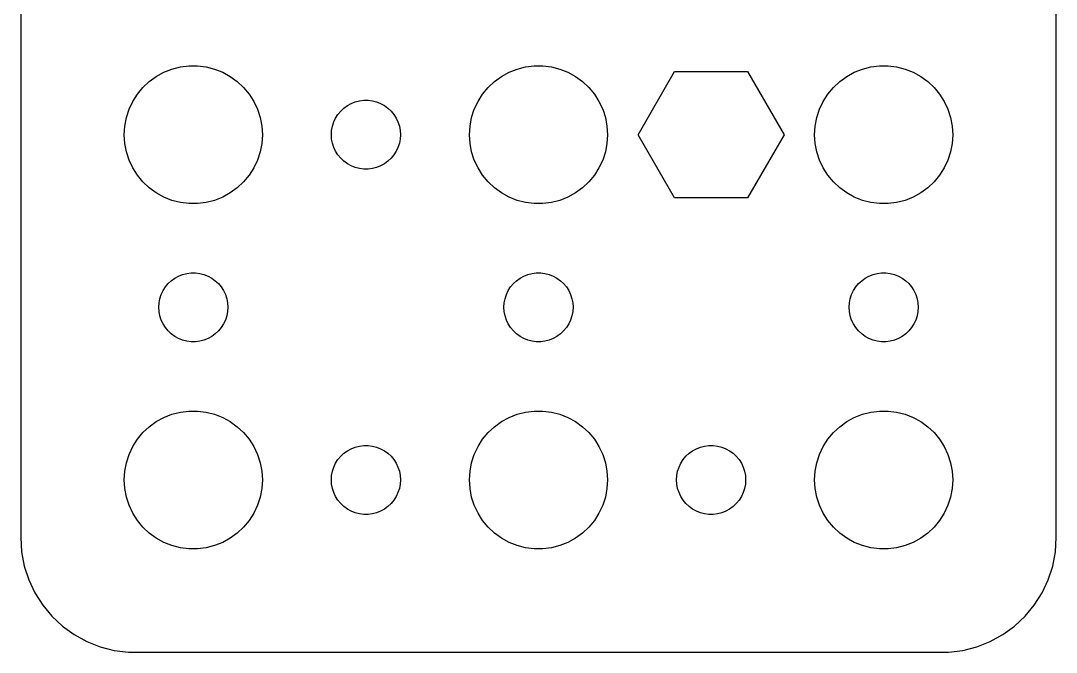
# Model space of a CAD drawing. Header units: metres. Extents: x -22 to 82, y 131 to 289.
# Drawn here: x -22.5 to 22.5, y 214.51 to 241.95 of the extents above; entities that cross this region are included whole.
import ezdxf

# ---------------------------------------------------------------- set-up
doc = ezdxf.new("R2010")
doc.units = ezdxf.units.M

msp = doc.modelspace()

# ---------------------------------------------------------------- linework, layer by layer
for p, q in [((-22.5, 284.5), (-22.5, 219.5)), ((22.5, 219.5), (22.5, 284.5)), ((-16.2773, 239.714), (-15.927, 239.853)), ((-15.927, 239.853), (-15.5621, 239.947)), ((-15.5621, 239.947), (-15.1884, 239.994)), ((-15.1884, 239.994), (-14.8116, 239.994)), ((-14.8116, 239.994), (-14.4379, 239.947)), ((-14.4379, 239.947), (-14.0729, 239.853)), ((-14.0729, 239.853), (-13.7227, 239.714)), ((-1.27733, 239.714), (-0.927048, 239.853)), ((-0.927048, 239.853), (-0.562134, 239.947)), ((-0.562134, 239.947), (-0.18837, 239.994)), ((-0.18837, 239.994), (0.18837, 239.994)), ((0.18837, 239.994), (0.562134, 239.947)), ((0.562134, 239.947), (0.927048, 239.853)), ((0.927048, 239.853), (1.27733, 239.714)), ((13.7227, 239.714), (14.0729, 239.853)), ((14.0729, 239.853), (14.4379, 239.947)), ((14.4379, 239.947), (14.8116, 239.994)), ((14.8116, 239.994), (15.1884, 239.994)), ((15.1884, 239.994), (15.5621, 239.947)), ((15.5621, 239.947), (15.927, 239.853)), ((15.927, 239.853), (16.2773, 239.714)), ((-16.9123, 239.312), (-16.6075, 239.533)), ((-16.6075, 239.533), (-16.2773, 239.714)), ((-13.7227, 239.714), (-13.3925, 239.533)), ((-13.3925, 239.533), (-13.0877, 239.312)), ((-1.91226, 239.312), (-1.60747, 239.533)), ((-1.60747, 239.533), (-1.27733, 239.714)), ((1.27733, 239.714), (1.60747, 239.533)), ((1.60747, 239.533), (1.91226, 239.312)), ((4.32651, 237), (5.91325, 239.748)), ((5.91325, 239.748), (9.08675, 239.748)), ((9.08675, 239.748), (10.6735, 237)), ((13.0877, 239.312), (13.3925, 239.533)), ((13.3925, 239.533), (13.7227, 239.714)), ((16.2773, 239.714), (16.6075, 239.533)), ((16.6075, 239.533), (16.9123, 239.312)), ((-17.427, 238.763), (-17.1869, 239.054)), ((-17.1869, 239.054), (-16.9123, 239.312)), ((-13.0877, 239.312), (-12.8131, 239.054)), ((-12.8131, 239.054), (-12.5729, 238.763)), ((-2.42705, 238.763), (-2.1869, 239.054)), ((-2.1869, 239.054), (-1.91226, 239.312)), ((1.91226, 239.312), (2.1869, 239.054)), ((2.1869, 239.054), (2.42705, 238.763)), ((12.5729, 238.763), (12.8131, 239.054)), ((12.8131, 239.054), (13.0877, 239.312)), ((16.9123, 239.312), (17.1869, 239.054)), ((17.1869, 239.054), (17.427, 238.763)), ((-17.6289, 238.445), (-17.427, 238.763)), ((-12.5729, 238.763), (-12.3711, 238.445)), ((-2.62891, 238.445), (-2.42705, 238.763)), ((2.42705, 238.763), (2.62891, 238.445)), ((12.3711, 238.445), (12.5729, 238.763)), ((17.427, 238.763), (17.6289, 238.445)), ((-17.9057, 237.746), (-17.7893, 238.104)), ((-17.7893, 238.104), (-17.6289, 238.445)), ((-12.3711, 238.445), (-12.2107, 238.104)), ((-12.2107, 238.104), (-12.0942, 237.746)), ((-8.59344, 238.027), (-8.45613, 238.156)), ((-8.45613, 238.156), (-8.30373, 238.266)), ((-8.30373, 238.266), (-8.13866, 238.357)), ((-8.13866, 238.357), (-7.96352, 238.427)), ((-7.96352, 238.427), (-7.78107, 238.473)), ((-7.78107, 238.473), (-7.59418, 238.497)), ((-7.59418, 238.497), (-7.40581, 238.497)), ((-7.40581, 238.497), (-7.21892, 238.473)), ((-7.21892, 238.473), (-7.03647, 238.427)), ((-7.03647, 238.427), (-6.86133, 238.357)), ((-6.86133, 238.357), (-6.69626, 238.266)), ((-6.69626, 238.266), (-6.54385, 238.156)), ((-6.54385, 238.156), (-6.40654, 238.027)), ((-2.90575, 237.746), (-2.78932, 238.104)), ((-2.78932, 238.104), (-2.62891, 238.445)), ((2.62891, 238.445), (2.78932, 238.104)), ((2.78932, 238.104), (2.90575, 237.746)), ((12.0942, 237.746), (12.2107, 238.104)), ((12.2107, 238.104), (12.3711, 238.445)), ((17.6289, 238.445), (17.7893, 238.104)), ((17.7893, 238.104), (17.9057, 237.746)), ((-17.9763, 237.376), (-17.9057, 237.746)), ((-12.0942, 237.746), (-12.0237, 237.376)), ((-8.89465, 237.552), (-8.81445, 237.723)), ((-8.81445, 237.723), (-8.71352, 237.882)), ((-8.71352, 237.882), (-8.59344, 238.027)), ((-6.40654, 238.027), (-6.28647, 237.882)), ((-6.28647, 237.882), (-6.18553, 237.723)), ((-6.18553, 237.723), (-6.10533, 237.552)), ((-2.97633, 237.376), (-2.90575, 237.746)), ((2.90575, 237.746), (2.97633, 237.376)), ((12.0237, 237.376), (12.0942, 237.746)), ((17.9057, 237.746), (17.9763, 237.376)), ((-18, 237), (-17.9763, 237.376)), ((-12.0237, 237.376), (-12, 237)), ((-9, 237), (-8.98816, 237.188)), ((-8.98816, 237.188), (-8.95287, 237.373)), ((-8.95287, 237.373), (-8.89465, 237.552)), ((-6.10533, 237.552), (-6.04712, 237.373)), ((-6.04712, 237.373), (-6.01183, 237.188)), ((-6.01183, 237.188), (-6, 237)), ((-3, 237), (-2.97633, 237.376)), ((2.97633, 237.376), (3, 237)), ((12, 237), (12.0237, 237.376)), ((17.9763, 237.376), (18, 237)), ((-17.9763, 236.624), (-18, 237)), ((-12, 237), (-12.0237, 236.624)), ((-8.98816, 236.812), (-9, 237)), ((-8.95287, 236.627), (-8.98816, 236.812)), ((-6.01183, 236.812), (-6.04712, 236.627)), ((-6, 237), (-6.01183, 236.812)), ((-2.97633, 236.624), (-3, 237)), ((3, 237), (2.97633, 236.624)), ((5.91325, 234.252), (4.32651, 237)), ((10.6735, 237), (9.08675, 234.252)), ((12.0237, 236.624), (12, 237)), ((18, 237), (17.9763, 236.624)), ((-17.9057, 236.254), (-17.9763, 236.624)), ((-17.7893, 235.896), (-17.9057, 236.254)), ((-12.0942, 236.254), (-12.2107, 235.896)), ((-12.0237, 236.624), (-12.0942, 236.254)), ((-8.89465, 236.448), (-8.95287, 236.627)), ((-8.81445, 236.277), (-8.89465, 236.448)), ((-8.71352, 236.118), (-8.81445, 236.277)), ((-6.18553, 236.277), (-6.28647, 236.118)), ((-6.10533, 236.448), (-6.18553, 236.277)), ((-6.04712, 236.627), (-6.10533, 236.448)), ((-2.90575, 236.254), (-2.97633, 236.624)), ((-2.78932, 235.896), (-2.90575, 236.254)), ((2.90575, 236.254), (2.78932, 235.896)), ((2.97633, 236.624), (2.90575, 236.254)), ((12.0942, 236.254), (12.0237, 236.624)), ((12.2107, 235.896), (12.0942, 236.254)), ((17.9057, 236.254), (17.7893, 235.896)), ((17.9763, 236.624), (17.9057, 236.254)), ((-17.6289, 235.555), (-17.7893, 235.896)), ((-12.2107, 235.896), (-12.3711, 235.555)), ((-8.59344, 235.973), (-8.71352, 236.118)), ((-8.45613, 235.844), (-8.59344, 235.973)), ((-8.30373, 235.734), (-8.45613, 235.844)), ((-6.54385, 235.844), (-6.69626, 235.734)), ((-6.40654, 235.973), (-6.54385, 235.844)), ((-6.28647, 236.118), (-6.40654, 235.973)), ((-2.62891, 235.555), (-2.78932, 235.896)), ((2.78932, 235.896), (2.62891, 235.555)), ((12.3711, 235.555), (12.2107, 235.896)), ((17.7893, 235.896), (17.6289, 235.555)), ((-17.427, 235.237), (-17.6289, 235.555)), ((-12.3711, 235.555), (-12.5729, 235.237)), ((-8.13866, 235.643), (-8.30373, 235.734)), ((-7.96352, 235.573), (-8.13866, 235.643)), ((-7.78107, 235.527), (-7.96352, 235.573)), ((-7.59418, 235.503), (-7.78107, 235.527)), ((-7.40581, 235.503), (-7.59418, 235.503)), ((-7.21892, 235.527), (-7.40581, 235.503)), ((-7.03647, 235.573), (-7.21892, 235.527)), ((-6.86133, 235.643), (-7.03647, 235.573)), ((-6.69626, 235.734), (-6.86133, 235.643)), ((-2.42705, 235.237), (-2.62891, 235.555)), ((2.62891, 235.555), (2.42705, 235.237)), ((12.5729, 235.237), (12.3711, 235.555)), ((17.6289, 235.555), (17.427, 235.237)), ((-17.1869, 234.946), (-17.427, 235.237)), ((-16.9123, 234.688), (-17.1869, 234.946)), ((-12.8131, 234.946), (-13.0877, 234.688)), ((-12.5729, 235.237), (-12.8131, 234.946)), ((-2.1869, 234.946), (-2.42705, 235.237)), ((-1.91226, 234.688), (-2.1869, 234.946)), ((2.1869, 234.946), (1.91226, 234.688)), ((2.42705, 235.237), (2.1869, 234.946)), ((12.8131, 234.946), (12.5729, 235.237)), ((13.0877, 234.688), (12.8131, 234.946)), ((17.1869, 234.946), (16.9123, 234.688)), ((17.427, 235.237), (17.1869, 234.946)), ((-16.6075, 234.467), (-16.9123, 234.688)), ((-16.2773, 234.286), (-16.6075, 234.467)), ((-13.3925, 234.467), (-13.7227, 234.286)), ((-13.0877, 234.688), (-13.3925, 234.467)), ((-1.60747, 234.467), (-1.91226, 234.688)), ((-1.27733, 234.286), (-1.60747, 234.467)), ((1.60747, 234.467), (1.27733, 234.286)), ((1.91226, 234.688), (1.60747, 234.467)), ((13.3925, 234.467), (13.0877, 234.688)), ((13.7227, 234.286), (13.3925, 234.467)), ((16.6075, 234.467), (16.2773, 234.286)), ((16.9123, 234.688), (16.6075, 234.467)), ((-15.927, 234.147), (-16.2773, 234.286)), ((-15.5621, 234.053), (-15.927, 234.147)), ((-15.1884, 234.006), (-15.5621, 234.053)), ((-14.8116, 234.006), (-15.1884, 234.006)), ((-14.4379, 234.053), (-14.8116, 234.006)), ((-14.0729, 234.147), (-14.4379, 234.053)), ((-13.7227, 234.286), (-14.0729, 234.147)), ((-0.927048, 234.147), (-1.27733, 234.286)), ((-0.562134, 234.053), (-0.927048, 234.147)), ((-0.18837, 234.006), (-0.562134, 234.053)), ((0.18837, 234.006), (-0.18837, 234.006)), ((0.562134, 234.053), (0.18837, 234.006)), ((0.927048, 234.147), (0.562134, 234.053)), ((1.27733, 234.286), (0.927048, 234.147)), ((9.08675, 234.252), (5.91325, 234.252)), ((14.0729, 234.147), (13.7227, 234.286)), ((14.4379, 234.053), (14.0729, 234.147)), ((14.8116, 234.006), (14.4379, 234.053)), ((15.1884, 234.006), (14.8116, 234.006)), ((15.5621, 234.053), (15.1884, 234.006)), ((15.927, 234.147), (15.5621, 234.053)), ((16.2773, 234.286), (15.927, 234.147)), ((-15.8037, 230.766), (-15.6387, 230.857)), ((-15.6387, 230.857), (-15.4635, 230.927)), ((-15.4635, 230.927), (-15.2811, 230.973)), ((-15.2811, 230.973), (-15.0942, 230.997)), ((-15.0942, 230.997), (-14.9058, 230.997)), ((-14.9058, 230.997), (-14.7189, 230.973)), ((-14.7189, 230.973), (-14.5365, 230.927)), ((-14.5365, 230.927), (-14.3613, 230.857)), ((-14.3613, 230.857), (-14.1963, 230.766)), ((-0.803726, 230.766), (-0.638657, 230.857)), ((-0.638657, 230.857), (-0.463516, 230.927)), ((-0.463516, 230.927), (-0.281067, 230.973)), ((-0.281067, 230.973), (-0.094177, 230.997)), ((-0.094177, 230.997), (0.094177, 230.997)), ((0.094177, 230.997), (0.281067, 230.973)), ((0.281067, 230.973), (0.463516, 230.927)), ((0.463516, 230.927), (0.638657, 230.857)), ((0.638657, 230.857), (0.803726, 230.766)), ((14.1963, 230.766), (14.3613, 230.857)), ((14.3613, 230.857), (14.5365, 230.927)), ((14.5365, 230.927), (14.7189, 230.973)), ((14.7189, 230.973), (14.9058, 230.997)), ((14.9058, 230.997), (15.0942, 230.997)), ((15.0942, 230.997), (15.2811, 230.973)), ((15.2811, 230.973), (15.4635, 230.927)), ((15.4635, 230.927), (15.6387, 230.857)), ((15.6387, 230.857), (15.8037, 230.766)), ((-16.2135, 230.382), (-16.0934, 230.527)), ((-16.0934, 230.527), (-15.9561, 230.656)), ((-15.9561, 230.656), (-15.8037, 230.766)), ((-14.1963, 230.766), (-14.0439, 230.656)), ((-14.0439, 230.656), (-13.9065, 230.527)), ((-13.9065, 230.527), (-13.7865, 230.382)), ((-1.21352, 230.382), (-1.09344, 230.527)), ((-1.09344, 230.527), (-0.956131, 230.656)), ((-0.956131, 230.656), (-0.803726, 230.766)), ((0.803726, 230.766), (0.956131, 230.656)), ((0.956131, 230.656), (1.09344, 230.527)), ((1.09344, 230.527), (1.21352, 230.382)), ((13.7865, 230.382), (13.9065, 230.527)), ((13.9065, 230.527), (14.0439, 230.656)), ((14.0439, 230.656), (14.1963, 230.766)), ((15.8037, 230.766), (15.9561, 230.656)), ((15.9561, 230.656), (16.0934, 230.527)), ((16.0934, 230.527), (16.2135, 230.382)), ((-16.4529, 229.873), (-16.3947, 230.052)), ((-16.3947, 230.052), (-16.3145, 230.223)), ((-16.3145, 230.223), (-16.2135, 230.382)), ((-13.7865, 230.382), (-13.6855, 230.223)), ((-13.6855, 230.223), (-13.6053, 230.052)), ((-13.6053, 230.052), (-13.5471, 229.873)), ((-1.45287, 229.873), (-1.39465, 230.052)), ((-1.39465, 230.052), (-1.31445, 230.223)), ((-1.31445, 230.223), (-1.21352, 230.382)), ((1.21352, 230.382), (1.31445, 230.223)), ((1.31445, 230.223), (1.39465, 230.052)), ((1.39465, 230.052), (1.45287, 229.873)), ((13.5471, 229.873), (13.6053, 230.052)), ((13.6053, 230.052), (13.6855, 230.223)), ((13.6855, 230.223), (13.7865, 230.382)), ((16.2135, 230.382), (16.3145, 230.223)), ((16.3145, 230.223), (16.3947, 230.052)), ((16.3947, 230.052), (16.4529, 229.873)), ((-16.5, 229.5), (-16.4882, 229.688)), ((-16.4882, 229.312), (-16.5, 229.5)), ((-16.4882, 229.688), (-16.4529, 229.873)), ((-13.5471, 229.873), (-13.5118, 229.688)), ((-13.5118, 229.688), (-13.5, 229.5)), ((-13.5, 229.5), (-13.5118, 229.312)), ((-1.5, 229.5), (-1.48816, 229.688)), ((-1.48816, 229.312), (-1.5, 229.5)), ((-1.48816, 229.688), (-1.45287, 229.873)), ((1.45287, 229.873), (1.48816, 229.688)), ((1.48816, 229.688), (1.5, 229.5)), ((1.5, 229.5), (1.48816, 229.312)), ((13.5, 229.5), (13.5118, 229.688)), ((13.5118, 229.312), (13.5, 229.5)), ((13.5118, 229.688), (13.5471, 229.873)), ((16.4529, 229.873), (16.4882, 229.688)), ((16.4882, 229.688), (16.5, 229.5)), ((16.5, 229.5), (16.4882, 229.312)), ((-16.4529, 229.127), (-16.4882, 229.312)), ((-16.3947, 228.948), (-16.4529, 229.127)), ((-13.5471, 229.127), (-13.6053, 228.948)), ((-13.5118, 229.312), (-13.5471, 229.127)), ((-1.45287, 229.127), (-1.48816, 229.312)), ((-1.39465, 228.948), (-1.45287, 229.127)), ((1.45287, 229.127), (1.39465, 228.948)), ((1.48816, 229.312), (1.45287, 229.127)), ((13.5471, 229.127), (13.5118, 229.312)), ((13.6053, 228.948), (13.5471, 229.127)), ((16.4529, 229.127), (16.3947, 228.948)), ((16.4882, 229.312), (16.4529, 229.127)), ((-16.3145, 228.777), (-16.3947, 228.948)), ((-16.2135, 228.618), (-16.3145, 228.777)), ((-16.0934, 228.473), (-16.2135, 228.618)), ((-13.7865, 228.618), (-13.9065, 228.473)), ((-13.6855, 228.777), (-13.7865, 228.618)), ((-13.6053, 228.948), (-13.6855, 228.777)), ((-1.31445, 228.777), (-1.39465, 228.948)), ((-1.21352, 228.618), (-1.31445, 228.777)), ((-1.09344, 228.473), (-1.21352, 228.618)), ((1.21352, 228.618), (1.09344, 228.473)), ((1.31445, 228.777), (1.21352, 228.618)), ((1.39465, 228.948), (1.31445, 228.777)), ((13.6855, 228.777), (13.6053, 228.948)), ((13.7865, 228.618), (13.6855, 228.777)), ((13.9065, 228.473), (13.7865, 228.618)), ((16.2135, 228.618), (16.0934, 228.473)), ((16.3145, 228.777), (16.2135, 228.618)), ((16.3947, 228.948), (16.3145, 228.777)), ((-15.9561, 228.344), (-16.0934, 228.473)), ((-15.8037, 228.234), (-15.9561, 228.344)), ((-15.6387, 228.143), (-15.8037, 228.234)), ((-14.1963, 228.234), (-14.3613, 228.143)), ((-14.0439, 228.344), (-14.1963, 228.234)), ((-13.9065, 228.473), (-14.0439, 228.344)), ((-0.956131, 228.344), (-1.09344, 228.473)), ((-0.803726, 228.234), (-0.956131, 228.344)), ((-0.638657, 228.143), (-0.803726, 228.234)), ((0.803726, 228.234), (0.638657, 228.143)), ((0.956131, 228.344), (0.803726, 228.234)), ((1.09344, 228.473), (0.956131, 228.344)), ((14.0439, 228.344), (13.9065, 228.473)), ((14.1963, 228.234), (14.0439, 228.344)), ((14.3613, 228.143), (14.1963, 228.234)), ((15.8037, 228.234), (15.6387, 228.143)), ((15.9561, 228.344), (15.8037, 228.234)), ((16.0934, 228.473), (15.9561, 228.344)), ((-15.4635, 228.073), (-15.6387, 228.143)), ((-15.2811, 228.027), (-15.4635, 228.073)), ((-15.0942, 228.003), (-15.2811, 228.027)), ((-14.9058, 228.003), (-15.0942, 228.003)), ((-14.7189, 228.027), (-14.9058, 228.003)), ((-14.5365, 228.073), (-14.7189, 228.027)), ((-14.3613, 228.143), (-14.5365, 228.073)), ((-0.463516, 228.073), (-0.638657, 228.143)), ((-0.281067, 228.027), (-0.463516, 228.073)), ((-0.094177, 228.003), (-0.281067, 228.027)), ((0.094177, 228.003), (-0.094177, 228.003)), ((0.281067, 228.027), (0.094177, 228.003)), ((0.463516, 228.073), (0.281067, 228.027)), ((0.638657, 228.143), (0.463516, 228.073)), ((14.5365, 228.073), (14.3613, 228.143)), ((14.7189, 228.027), (14.5365, 228.073)), ((14.9058, 228.003), (14.7189, 228.027)), ((15.0942, 228.003), (14.9058, 228.003)), ((15.2811, 228.027), (15.0942, 228.003)), ((15.4635, 228.073), (15.2811, 228.027)), ((15.6387, 228.143), (15.4635, 228.073)), ((-16.6075, 224.533), (-16.2773, 224.714)), ((-16.2773, 224.714), (-15.927, 224.853)), ((-15.927, 224.853), (-15.5621, 224.947)), ((-15.5621, 224.947), (-15.1884, 224.994)), ((-15.1884, 224.994), (-14.8116, 224.994)), ((-14.8116, 224.994), (-14.4379, 224.947)), ((-14.4379, 224.947), (-14.0729, 224.853)), ((-14.0729, 224.853), (-13.7227, 224.714)), ((-13.7227, 224.714), (-13.3925, 224.533)), ((-1.60747, 224.533), (-1.27733, 224.714)), ((-1.27733, 224.714), (-0.927048, 224.853)), ((-0.927048, 224.853), (-0.562134, 224.947)), ((-0.562134, 224.947), (-0.18837, 224.994)), ((-0.18837, 224.994), (0.18837, 224.994)), ((0.18837, 224.994), (0.562134, 224.947)), ((0.562134, 224.947), (0.927048, 224.853)), ((0.927048, 224.853), (1.27733, 224.714)), ((1.27733, 224.714), (1.60747, 224.533)), ((13.3925, 224.533), (13.7227, 224.714)), ((13.7227, 224.714), (14.0729, 224.853)), ((14.0729, 224.853), (14.4379, 224.947)), ((14.4379, 224.947), (14.8116, 224.994)), ((14.8116, 224.994), (15.1884, 224.994)), ((15.1884, 224.994), (15.5621, 224.947)), ((15.5621, 224.947), (15.927, 224.853)), ((15.927, 224.853), (16.2773, 224.714)), ((16.2773, 224.714), (16.6075, 224.533)), ((-17.1869, 224.054), (-16.9123, 224.312)), ((-16.9123, 224.312), (-16.6075, 224.533)), ((-13.3925, 224.533), (-13.0877, 224.312)), ((-13.0877, 224.312), (-12.8131, 224.054)), ((-2.1869, 224.054), (-1.91226, 224.312)), ((-1.91226, 224.312), (-1.60747, 224.533)), ((1.60747, 224.533), (1.91226, 224.312)), ((1.91226, 224.312), (2.1869, 224.054)), ((12.8131, 224.054), (13.0877, 224.312)), ((13.0877, 224.312), (13.3925, 224.533)), ((16.6075, 224.533), (16.9123, 224.312)), ((16.9123, 224.312), (17.1869, 224.054)), ((-17.6289, 223.445), (-17.427, 223.763)), ((-17.427, 223.763), (-17.1869, 224.054)), ((-12.8131, 224.054), (-12.5729, 223.763)), ((-12.5729, 223.763), (-12.3711, 223.445)), ((-2.62891, 223.445), (-2.42705, 223.763)), ((-2.42705, 223.763), (-2.1869, 224.054)), ((2.1869, 224.054), (2.42705, 223.763)), ((2.42705, 223.763), (2.62891, 223.445)), ((12.3711, 223.445), (12.5729, 223.763)), ((12.5729, 223.763), (12.8131, 224.054)), ((17.1869, 224.054), (17.427, 223.763)), ((17.427, 223.763), (17.6289, 223.445)), ((-17.7893, 223.104), (-17.6289, 223.445)), ((-12.3711, 223.445), (-12.2107, 223.104)), ((-8.45613, 223.156), (-8.30373, 223.266)), ((-8.30373, 223.266), (-8.13866, 223.357)), ((-8.13866, 223.357), (-7.96352, 223.427)), ((-7.96352, 223.427), (-7.78107, 223.473)), ((-7.78107, 223.473), (-7.59418, 223.497)), ((-7.59418, 223.497), (-7.40581, 223.497)), ((-7.40581, 223.497), (-7.21892, 223.473)), ((-7.21892, 223.473), (-7.03647, 223.427)), ((-7.03647, 223.427), (-6.86133, 223.357)), ((-6.86133, 223.357), (-6.69626, 223.266)), ((-6.69626, 223.266), (-6.54385, 223.156)), ((-2.78932, 223.104), (-2.62891, 223.445)), ((2.62891, 223.445), (2.78932, 223.104)), ((6.54385, 223.156), (6.69626, 223.266)), ((6.69626, 223.266), (6.86133, 223.357)), ((6.86133, 223.357), (7.03647, 223.427)), ((7.03647, 223.427), (7.21892, 223.473)), ((7.21892, 223.473), (7.40581, 223.497)), ((7.40581, 223.497), (7.59418, 223.497)), ((7.59418, 223.497), (7.78107, 223.473)), ((7.78107, 223.473), (7.96352, 223.427)), ((7.96352, 223.427), (8.13866, 223.357)), ((8.13866, 223.357), (8.30373, 223.266)), ((8.30373, 223.266), (8.45613, 223.156)), ((12.2107, 223.104), (12.3711, 223.445)), ((17.6289, 223.445), (17.7893, 223.104)), ((-17.9057, 222.746), (-17.7893, 223.104)), ((-12.2107, 223.104), (-12.0942, 222.746)), ((-8.81445, 222.723), (-8.71352, 222.882)), ((-8.71352, 222.882), (-8.59344, 223.027)), ((-8.59344, 223.027), (-8.45613, 223.156)), ((-6.54385, 223.156), (-6.40654, 223.027)), ((-6.40654, 223.027), (-6.28647, 222.882)), ((-6.28647, 222.882), (-6.18553, 222.723)), ((-2.90575, 222.746), (-2.78932, 223.104)), ((2.78932, 223.104), (2.90575, 222.746)), ((6.18553, 222.723), (6.28647, 222.882)), ((6.28647, 222.882), (6.40654, 223.027)), ((6.40654, 223.027), (6.54385, 223.156)), ((8.45613, 223.156), (8.59344, 223.027)), ((8.59344, 223.027), (8.71352, 222.882)), ((8.71352, 222.882), (8.81445, 222.723)), ((12.0942, 222.746), (12.2107, 223.104)), ((17.7893, 223.104), (17.9057, 222.746)), ((-18, 222), (-17.9763, 222.376)), ((-17.9763, 222.376), (-17.9057, 222.746)), ((-12.0942, 222.746), (-12.0237, 222.376)), ((-12.0237, 222.376), (-12, 222)), ((-8.98816, 222.188), (-8.95287, 222.373)), ((-8.95287, 222.373), (-8.89465, 222.552)), ((-8.89465, 222.552), (-8.81445, 222.723)), ((-6.18553, 222.723), (-6.10533, 222.552)), ((-6.10533, 222.552), (-6.04712, 222.373)), ((-6.04712, 222.373), (-6.01183, 222.188)), ((-3, 222), (-2.97633, 222.376)), ((-2.97633, 222.376), (-2.90575, 222.746)), ((2.90575, 222.746), (2.97633, 222.376)), ((2.97633, 222.376), (3, 222)), ((6.01183, 222.188), (6.04712, 222.373)), ((6.04712, 222.373), (6.10533, 222.552)), ((6.10533, 222.552), (6.18553, 222.723)), ((8.81445, 222.723), (8.89465, 222.552)), ((8.89465, 222.552), (8.95287, 222.373)), ((8.95287, 222.373), (8.98816, 222.188)), ((12, 222), (12.0237, 222.376)), ((12.0237, 222.376), (12.0942, 222.746)), ((17.9057, 222.746), (17.9763, 222.376)), ((17.9763, 222.376), (18, 222)), ((-17.9763, 221.624), (-18, 222)), ((-12, 222), (-12.0237, 221.624)), ((-9, 222), (-8.98816, 222.188)), ((-8.98816, 221.812), (-9, 222)), ((-6.01183, 222.188), (-6, 222)), ((-6, 222), (-6.01183, 221.812)), ((-2.97633, 221.624), (-3, 222)), ((3, 222), (2.97633, 221.624)), ((6, 222), (6.01183, 222.188)), ((6.01183, 221.812), (6, 222)), ((8.98816, 222.188), (9, 222)), ((9, 222), (8.98816, 221.812)), ((12.0237, 221.624), (12, 222)), ((18, 222), (17.9763, 221.624)), ((-17.9057, 221.254), (-17.9763, 221.624)), ((-12.0237, 221.624), (-12.0942, 221.254)), ((-8.95287, 221.627), (-8.98816, 221.812)), ((-8.89465, 221.448), (-8.95287, 221.627)), ((-8.81445, 221.277), (-8.89465, 221.448)), ((-6.10533, 221.448), (-6.18553, 221.277)), ((-6.04712, 221.627), (-6.10533, 221.448)), ((-6.01183, 221.812), (-6.04712, 221.627)), ((-2.90575, 221.254), (-2.97633, 221.624)), ((2.97633, 221.624), (2.90575, 221.254)), ((6.04712, 221.627), (6.01183, 221.812)), ((6.10533, 221.448), (6.04712, 221.627)), ((6.18553, 221.277), (6.10533, 221.448)), ((8.89465, 221.448), (8.81445, 221.277)), ((8.95287, 221.627), (8.89465, 221.448)), ((8.98816, 221.812), (8.95287, 221.627)), ((12.0942, 221.254), (12.0237, 221.624)), ((17.9763, 221.624), (17.9057, 221.254)), ((-17.7893, 220.896), (-17.9057, 221.254)), ((-12.0942, 221.254), (-12.2107, 220.896)), ((-8.71352, 221.118), (-8.81445, 221.277)), ((-8.59344, 220.973), (-8.71352, 221.118)), ((-8.45613, 220.844), (-8.59344, 220.973)), ((-6.40654, 220.973), (-6.54385, 220.844)), ((-6.28647, 221.118), (-6.40654, 220.973)), ((-6.18553, 221.277), (-6.28647, 221.118)), ((-2.78932, 220.896), (-2.90575, 221.254)), ((2.90575, 221.254), (2.78932, 220.896)), ((6.28647, 221.118), (6.18553, 221.277)), ((6.40654, 220.973), (6.28647, 221.118)), ((6.54385, 220.844), (6.40654, 220.973)), ((8.59344, 220.973), (8.45613, 220.844)), ((8.71352, 221.118), (8.59344, 220.973)), ((8.81445, 221.277), (8.71352, 221.118)), ((12.2107, 220.896), (12.0942, 221.254)), ((17.9057, 221.254), (17.7893, 220.896)), ((-17.6289, 220.555), (-17.7893, 220.896)), ((-17.427, 220.237), (-17.6289, 220.555)), ((-12.3711, 220.555), (-12.5729, 220.237)), ((-12.2107, 220.896), (-12.3711, 220.555)), ((-8.30373, 220.734), (-8.45613, 220.844)), ((-8.13866, 220.643), (-8.30373, 220.734)), ((-7.96352, 220.573), (-8.13866, 220.643)), ((-7.78107, 220.527), (-7.96352, 220.573)), ((-7.59418, 220.503), (-7.78107, 220.527)), ((-7.40581, 220.503), (-7.59418, 220.503)), ((-7.21892, 220.527), (-7.40581, 220.503)), ((-7.03647, 220.573), (-7.21892, 220.527)), ((-6.86133, 220.643), (-7.03647, 220.573)), ((-6.69626, 220.734), (-6.86133, 220.643)), ((-6.54385, 220.844), (-6.69626, 220.734)), ((-2.62891, 220.555), (-2.78932, 220.896)), ((-2.42705, 220.237), (-2.62891, 220.555)), ((2.62891, 220.555), (2.42705, 220.237)), ((2.78932, 220.896), (2.62891, 220.555)), ((6.69626, 220.734), (6.54385, 220.844)), ((6.86133, 220.643), (6.69626, 220.734)), ((7.03647, 220.573), (6.86133, 220.643)), ((7.21892, 220.527), (7.03647, 220.573)), ((7.40581, 220.503), (7.21892, 220.527)), ((7.59418, 220.503), (7.40581, 220.503)), ((7.78107, 220.527), (7.59418, 220.503)), ((7.96352, 220.573), (7.78107, 220.527)), ((8.13866, 220.643), (7.96352, 220.573)), ((8.30373, 220.734), (8.13866, 220.643)), ((8.45613, 220.844), (8.30373, 220.734)), ((12.3711, 220.555), (12.2107, 220.896)), ((12.5729, 220.237), (12.3711, 220.555)), ((17.6289, 220.555), (17.427, 220.237)), ((17.7893, 220.896), (17.6289, 220.555)), ((-17.1869, 219.946), (-17.427, 220.237)), ((-12.5729, 220.237), (-12.8131, 219.946)), ((-2.1869, 219.946), (-2.42705, 220.237)), ((2.42705, 220.237), (2.1869, 219.946)), ((12.8131, 219.946), (12.5729, 220.237)), ((17.427, 220.237), (17.1869, 219.946)), ((-16.9123, 219.688), (-17.1869, 219.946)), ((-16.6075, 219.467), (-16.9123, 219.688)), ((-13.0877, 219.688), (-13.3925, 219.467)), ((-12.8131, 219.946), (-13.0877, 219.688)), ((-1.91226, 219.688), (-2.1869, 219.946)), ((-1.60747, 219.467), (-1.91226, 219.688)), ((1.91226, 219.688), (1.60747, 219.467)), ((2.1869, 219.946), (1.91226, 219.688)), ((13.0877, 219.688), (12.8131, 219.946)), ((13.3925, 219.467), (13.0877, 219.688)), ((16.9123, 219.688), (16.6075, 219.467)), ((17.1869, 219.946), (16.9123, 219.688)), ((-22.5, 219.5), (-22.4606, 218.873)), ((-16.2773, 219.286), (-16.6075, 219.467)), ((-15.927, 219.147), (-16.2773, 219.286)), ((-13.7227, 219.286), (-14.0729, 219.147)), ((-13.3925, 219.467), (-13.7227, 219.286)), ((-1.27733, 219.286), (-1.60747, 219.467)), ((-0.927048, 219.147), (-1.27733, 219.286)), ((1.27733, 219.286), (0.927048, 219.147)), ((1.60747, 219.467), (1.27733, 219.286)), ((13.7227, 219.286), (13.3925, 219.467)), ((14.0729, 219.147), (13.7227, 219.286)), ((16.2773, 219.286), (15.927, 219.147)), ((16.6075, 219.467), (16.2773, 219.286)), ((22.4606, 218.873), (22.5, 219.5)), ((-22.4606, 218.873), (-22.3429, 218.257)), ((-15.5621, 219.053), (-15.927, 219.147)), ((-15.1884, 219.006), (-15.5621, 219.053)), ((-14.8116, 219.006), (-15.1884, 219.006)), ((-14.4379, 219.053), (-14.8116, 219.006)), ((-14.0729, 219.147), (-14.4379, 219.053)), ((-0.562134, 219.053), (-0.927048, 219.147)), ((-0.18837, 219.006), (-0.562134, 219.053)), ((0.18837, 219.006), (-0.18837, 219.006)), ((0.562134, 219.053), (0.18837, 219.006)), ((0.927048, 219.147), (0.562134, 219.053)), ((14.4379, 219.053), (14.0729, 219.147)), ((14.8116, 219.006), (14.4379, 219.053)), ((15.1884, 219.006), (14.8116, 219.006)), ((15.5621, 219.053), (15.1884, 219.006)), ((15.927, 219.147), (15.5621, 219.053)), ((22.3429, 218.257), (22.4606, 218.873)), ((-22.3429, 218.257), (-22.1489, 217.659)), ((22.1489, 217.659), (22.3429, 218.257)), ((-22.1489, 217.659), (-21.8815, 217.091)), ((21.8815, 217.091), (22.1489, 217.659)), ((-21.8815, 217.091), (-21.5451, 216.561)), ((21.5451, 216.561), (21.8815, 217.091)), ((-21.5451, 216.561), (-21.1448, 216.077)), ((21.1448, 216.077), (21.5451, 216.561)), ((-21.1448, 216.077), (-20.6871, 215.647)), ((20.6871, 215.647), (21.1448, 216.077)), ((-20.6871, 215.647), (-20.1791, 215.278)), ((20.1791, 215.278), (20.6871, 215.647)), ((-20.1791, 215.278), (-19.6289, 214.976)), ((19.6289, 214.976), (20.1791, 215.278)), ((-19.6289, 214.976), (-19.0451, 214.745)), ((-19.0451, 214.745), (-18.4369, 214.589)), ((18.4369, 214.589), (19.0451, 214.745)), ((19.0451, 214.745), (19.6289, 214.976)), ((-18.4369, 214.589), (-17.8139, 214.51)), ((-17.8139, 214.51), (17.8139, 214.51)), ((17.8139, 214.51), (18.4369, 214.589))]:
    msp.add_line(p, q)

doc.saveas('drawing.dxf')
